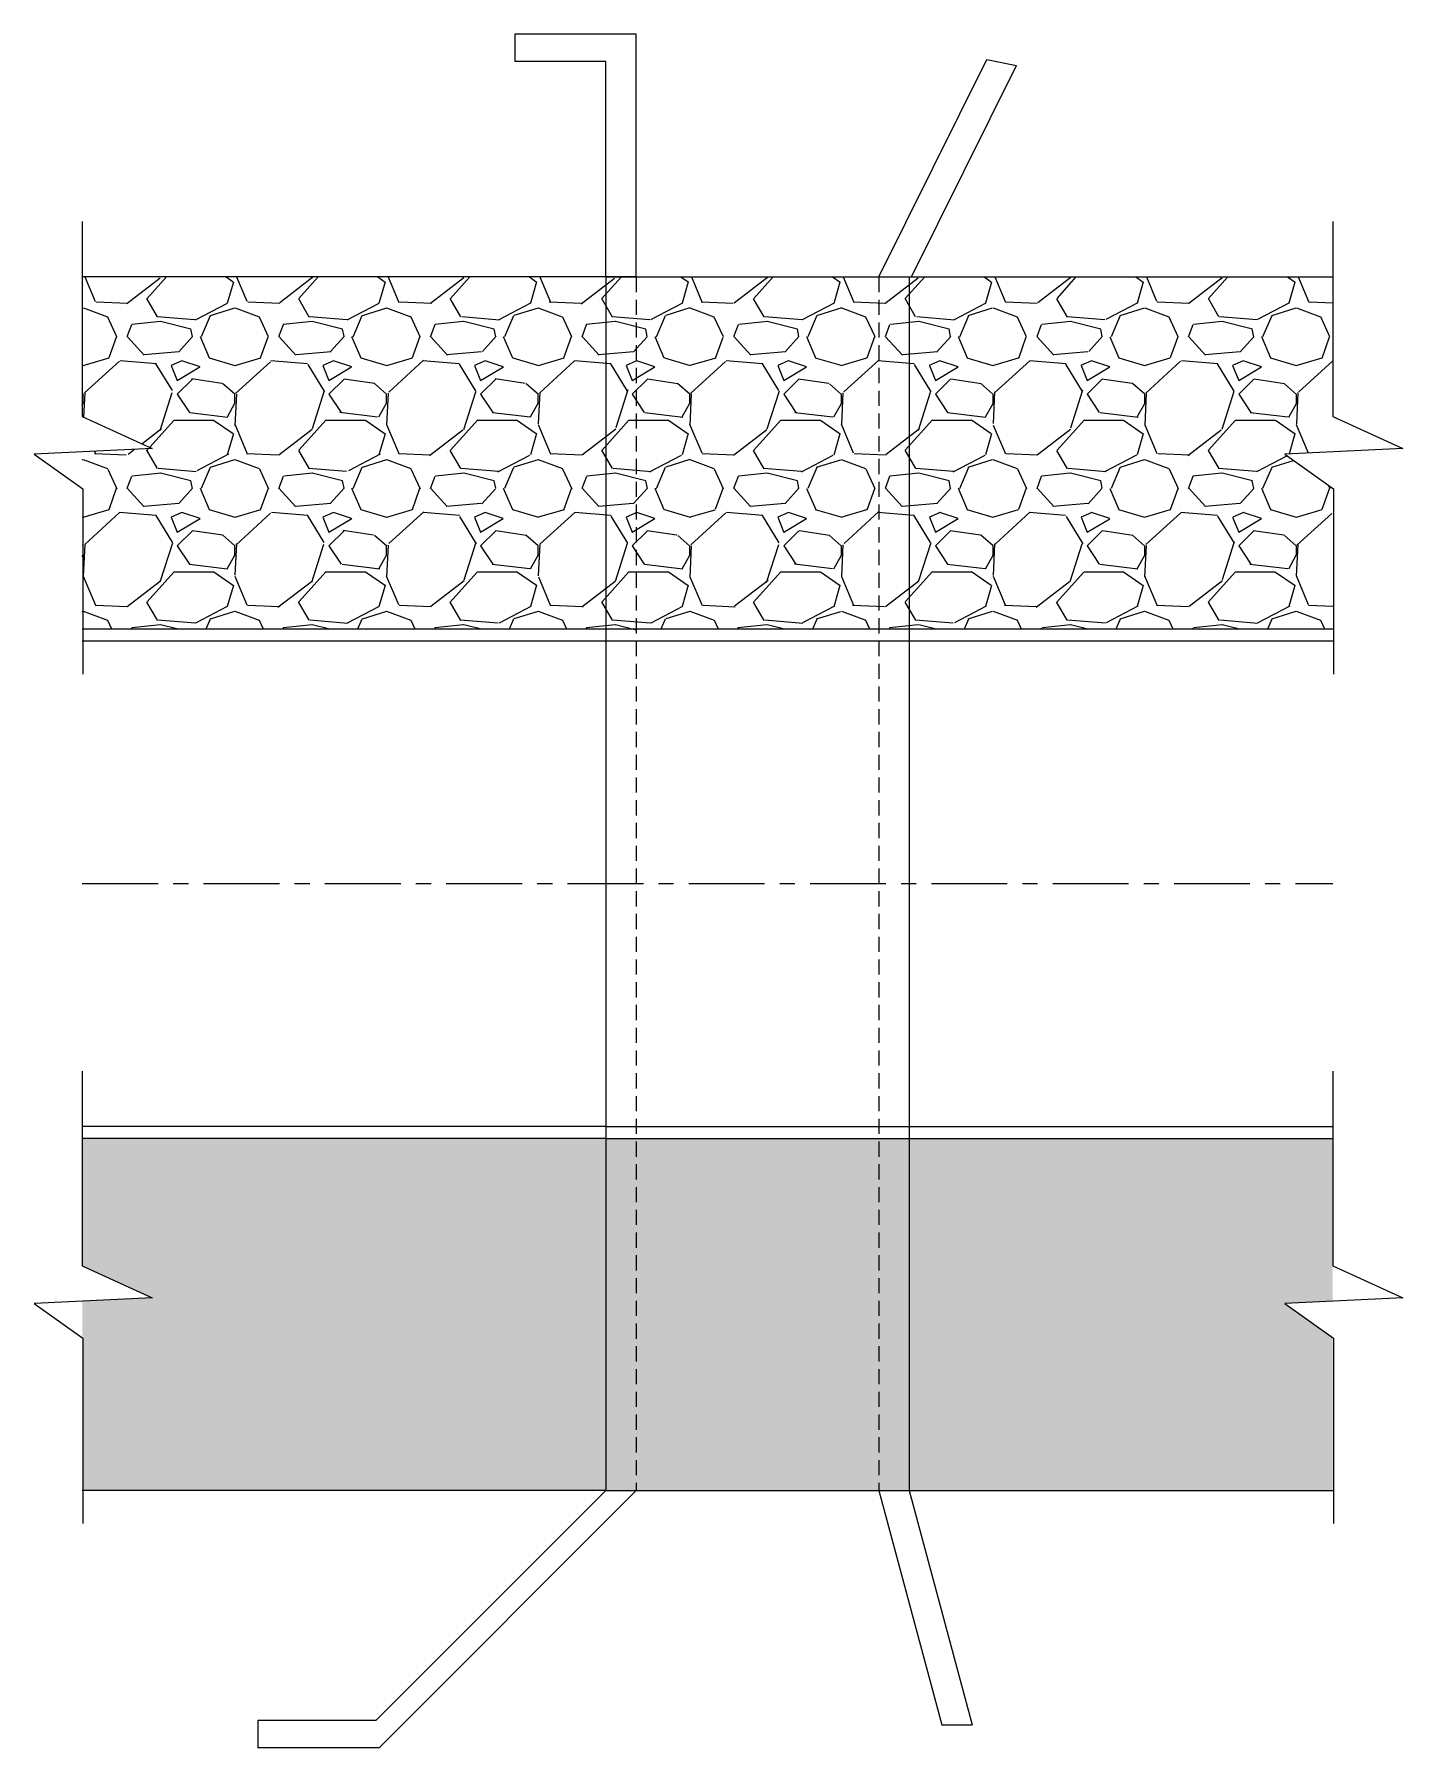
# Model space of a CAD drawing. Header units: inches. Extents: x 56 to 253, y -21 to 141.
# Drawn here: x 230.07 to 252.63, y 112.97 to 141.22 of the extents above; entities that cross this region are included whole.
import ezdxf

# ---------------------------------------------------------------- set-up
doc = ezdxf.new("R2010")
doc.units = ezdxf.units.IN
doc.header["$MEASUREMENT"] = 0
doc.linetypes.add('CENTER', pattern=[2, 1.25, -0.25, 0.25, -0.25])
doc.linetypes.add('HIDDEN', pattern=[0.375, 0.25, -0.125])

msp = doc.modelspace()

# ---------------------------------------------------------------- hatches: boundary and pattern name
h = msp.add_hatch()
h.set_pattern_fill('GRAVEL', color=256, scale=2.5, style=0)
h.set_pattern_definition([(228.0128, (232.6628, 133.71631), (-19.9999956, -22.5000034), [0.33634, -33.29772]), (184.9697, (232.4378, 133.46631), (30.0000026, 2.49997827), [0.57717, -57.13981]), (132.5104, (231.8628, 133.41631), (24.9999768, -27.5000217), [0.40697, -40.29008]), (267.2737, (230.8878, 132.79131), (2.49999004, 50.00000074), [0.525595, -52.033895]), (292.8337, (230.8628, 132.26631), (-12.50002476, 29.999991), [0.51539, -51.02343]), (357.2737, (231.0628, 131.79131), (-50.00000074, 2.49999004), [0.525595, -52.033895]), (37.6942, (231.5878, 131.76631), (-32.50001836, -24.999976), [0.69507, -68.81212]), (72.2553, (232.1378, 132.19131), (17.5000269, 54.9999906), [0.65622, -64.9658]), (121.4296, (232.3378, 132.81631), (-20.0000206, 32.4999876), [0.527375, -52.21018]), (175.2364, (232.0628, 133.26631), (27.5000024, -2.4999788), [0.60208, -29.50191]), (222.3974, (231.4628, 133.31631), (-30.00001838, -27.4999802), [0.77862, -77.08344]), (138.8141, (233.3628, 132.76631), (-17.5000074, 14.9999933), [0.26575, -26.30961]), (171.4692, (233.1628, 132.94131), (32.4999957, -5.0000198), [0.50559, -50.05378]), (225, (232.6628, 133.0163), (-2e-15, -2.5), [0.35355, -3.18198]), (203.1986, (232.4878, 133.3163), (12.4999993, 5.0000033), [0.1904, -18.84904]), (291.8014, (232.3128, 133.2413), (-2.5, 7.500001), [0.26926, -13.19365]), (30.9638, (232.4128, 132.9913), (7.499995, 5.000006), [0.43732, -14.14006]), (161.565, (232.7878, 133.2163), (5, -2.499996), [0.31623, -7.58947]), (16.3895, (230.8628, 133.24131), (25.0000055, 7.4999818), [0.443, -43.85711]), (70.3462, (231.2878, 133.36631), (-9.9999881, -27.5000053), [0.37165, -36.79352]), (293.1986, (232.7878, 133.7163), (-5.0000033, 12.4999993), [0.38079, -18.65864]), (343.6105, (232.9378, 133.36631), (-25.0000055, 7.4999818), [0.443, -43.85711]), (339.444, (230.8628, 131.6913), (-12.5000046, 4.99999), [0.4272, -20.93281]), (294.7751, (231.2628, 131.54131), (-12.4999805, 27.5000086), [0.35795, -35.43661]), (66.8014, (232.8128, 131.2163), (5.0000033, 12.4999993), [0.38079, -18.65864]), (17.354, (232.9628, 131.56631), (-32.500005, -9.9999863), [0.41908, -41.48856]), (69.444, (231.5878, 131.2163), (-4.99999, -12.5000046), [0.2136, -21.14641]), (101.31, (232.6628, 131.2163), (-2.499994, 10.000002), [0.12748, -12.62007]), (165.9638, (232.6378, 131.3413), (7.500001, -2.499995), [0.51539, -9.79237]), (186.009, (232.1378, 131.46631), (24.9999994, 2.4999983), [0.477625, -47.28481]), (303.69, (232.4128, 132.7663), (-2.500003, 5), [0.36056, -8.65332]), (353.1572, (232.6128, 132.46631), (42.4999984, -5.00002), [0.629485, -62.31891]), (60.9454, (233.2378, 132.39131), (-10, -17.500001), [0.25739, -25.48168]), (90, (233.3628, 132.6163), (-2.5, 2.5), [0.15, -2.35]), (120.2564, (232.0878, 131.54131), (9.9999872, -17.5000061), [0.34731, -34.3838]), (48.0128, (231.9128, 131.84131), (19.9999956, 22.5000034), [0.67268, -32.96138]), (360, (232.3628, 132.3413), (2.5, 2.5), [0.65, -1.85]), (325.3048, (233.0128, 132.34131), (-24.9999856, 17.5000215), [0.39528, -39.13318]), (254.0546, (233.3378, 132.1163), (-2.5, -10.0000003), [0.364, -17.83627]), (207.646, (233.2378, 131.76631), (-47.4999895, -25.0000193), [0.59266, -58.673685]), (175.4261, (232.7128, 131.49131), (-32.5000014, 2.499987), [0.627, -62.072685])])
h.paths.add_polyline_path([(239.997, 137.216), (239.497, 137.216), (239.497, 131.216), (239.997, 131.216)])
h.paths.add_polyline_path([(244.497, 131.416), (251.48, 131.416), (251.48, 133.734), (250.688, 134.297), (251.48, 134.335), (251.48, 137.216), (244.497, 137.216)])
h.paths.add_polyline_path([(243.997, 131.416), (244.497, 131.416), (244.497, 137.216), (243.997, 137.216)])
h.paths.add_polyline_path([(239.997, 131.416), (243.997, 131.416), (243.997, 137.216), (239.997, 137.216)])
h.paths.add_polyline_path([(230.863, 131.416), (239.497, 131.416), (239.497, 137.216), (230.863, 137.216), (230.863, 134.914), (232.017, 134.389), (230.863, 134.335)])
h = msp.add_hatch()
h.set_pattern_fill('GRAVEL', color=256, scale=1.5, style=0)
h.set_pattern_definition([(228.0128, (231.9428, 118.71631), (-11.99999735, -13.500002), [0.201804, -19.97863]), (184.9697, (231.807804, 118.56631), (18.00000158, 1.49998696), [0.3463, -34.283887]), (132.5104, (231.4628, 118.53631), (14.99998608, -16.500013), [0.24418, -24.17405]), (267.2737, (230.877804, 118.16131), (1.49999403, 30.00000044), [0.315357, -31.220337]), (292.8337, (230.862804, 117.84631), (-7.50001486, 17.99999462), [0.309233, -30.61406]), (357.2737, (230.982804, 117.56131), (-30.00000044, 1.49999403), [0.315357, -31.220337]), (37.6942, (231.297804, 117.54631), (-19.50001102, -14.99998561), [0.417044, -41.287273]), (72.2553, (231.627804, 117.80131), (10.50001614, 32.99999435), [0.393732, -38.97948]), (121.4296, (231.747804, 118.17631), (-12.00001235, 19.49999255), [0.316425, -31.32611]), (175.2364, (231.5828, 118.44631), (16.5000014, -1.4999873), [0.36125, -17.701144]), (222.3974, (231.222804, 118.47631), (-18.00001103, -16.49998812), [0.467172, -46.250062]), (138.8141, (232.3628, 118.14631), (-10.5000044, 8.999996), [0.15945, -15.785766]), (171.4692, (232.242804, 118.25131), (19.49999743, -3.00001187), [0.303356, -30.032266]), (225, (231.9428, 118.2963), (-9e-16, -1.5), [0.21213, -1.90919]), (203.1986, (231.8378, 118.47631), (7.4999996, 3.000002), [0.11424, -11.30942]), (291.8014, (231.7328, 118.4313), (-1.5, 4.5000004), [0.161554, -7.91619]), (30.9638, (231.7928, 118.2813), (4.499997, 3.0000037), [0.26239, -8.484034]), (161.565, (232.0178, 118.4163), (3.000001, -1.499998), [0.18974, -4.55368]), (16.3895, (230.8628, 118.43131), (15.0000033, 4.49998906), [0.2658, -26.314267]), (70.3462, (231.1178, 118.50631), (-5.99999287, -16.5000032), [0.22299, -22.07611]), (293.1986, (232.0178, 118.71631), (-3.000002, 7.4999996), [0.22847, -11.19519]), (343.6105, (232.1078, 118.50631), (-15.0000033, 4.49998906), [0.2658, -26.314267]), (339.444, (230.8628, 117.50131), (-7.5000028, 2.999994), [0.25632, -12.559686]), (294.7751, (231.1028, 117.41131), (-7.4999883, 16.50000513), [0.214767, -21.261964]), (66.8014, (232.0328, 117.21631), (3.000002, 7.4999996), [0.22847, -11.19519]), (17.354, (232.1228, 117.42631), (-19.50000303, -5.99999175), [0.251447, -24.893136]), (69.444, (231.2978, 117.21631), (-2.999994, -7.5000028), [0.12816, -12.687846]), (101.3099, (231.9428, 117.2163), (-1.4999964, 6.000001), [0.076485, -7.57204]), (165.9638, (231.9278, 117.2913), (4.500001, -1.499997), [0.30923, -5.875425]), (186.009, (231.6278, 117.36631), (14.99999963, 1.49999898), [0.286575, -28.370884]), (303.69, (231.7928, 118.1463), (-1.500002, 2.999999), [0.21633, -5.19199]), (353.1572, (231.912804, 117.96631), (25.49999905, -3.000012), [0.37769, -37.391344]), (60.9454, (232.2878, 117.92131), (-6, -10.5000006), [0.154434, -15.28901]), (90, (232.3628, 118.0563), (-1.5, 1.5), [0.09, -1.41]), (120.2564, (231.5978, 117.41131), (5.99999233, -10.5000037), [0.208386, -20.63028]), (48.0128, (231.4928, 117.59131), (11.99999735, 13.500002), [0.40361, -19.77683]), (360, (231.7628, 117.8913), (1.5, 1.5), [0.39, -1.11]), (325.3048, (232.1528, 117.89131), (-14.9999914, 10.5000129), [0.23717, -23.47991]), (254.0546, (232.3478, 117.75631), (-1.4999998, -6.0000002), [0.2184, -10.70176]), (207.646, (232.287804, 117.54631), (-28.49999371, -15.00001157), [0.355598, -35.20421]), (175.4261, (231.972804, 117.38131), (-19.50000084, 1.4999922), [0.3762, -37.24361])])
h.paths.add_polyline_path([(239.497, 123.016), (230.863, 123.016), (230.863, 120.914), (232.017, 120.389), (230.863, 120.335), (230.863, 117.216), (239.497, 117.216)])
h.paths.add_polyline_path([(239.997, 123.016), (239.497, 123.016), (239.497, 117.216), (239.997, 117.216)])
h.paths.add_polyline_path([(243.997, 123.016), (239.997, 123.016), (239.997, 117.216), (243.997, 117.216)])
h.paths.add_polyline_path([(244.497, 123.016), (243.997, 123.016), (243.997, 117.216), (244.497, 117.216)])
h.paths.add_polyline_path([(251.48, 123.016), (244.497, 123.016), (244.497, 117.216), (251.48, 117.216), (251.48, 119.734), (250.688, 120.297), (251.48, 120.335)])

# ---------------------------------------------------------------- linework, layer by layer
for p, q in [((239.997, 141.216), (237.997, 141.216)), ((237.997, 141.216), (237.997, 140.766)), ((239.997, 137.216), (239.997, 141.216)), ((239.497, 140.766), (237.997, 140.766)), ((239.497, 137.216), (239.497, 140.766)), ((243.997, 137.216), (245.776, 140.799)), ((244.537, 137.216), (246.266, 140.7)), ((245.776, 140.799), (246.266, 140.7)), ((230.863, 138.128), (230.863, 134.914)), ((251.48, 138.128), (251.48, 134.914)), ((239.997, 137.216), (230.863, 137.216)), ((239.497, 137.216), (244.497, 137.216)), ((239.497, 137.216), (239.497, 117.216)), ((244.497, 137.216), (244.497, 117.216)), ((244.497, 137.216), (251.48, 137.216)), ((230.863, 134.914), (232.017, 134.389)), ((251.48, 134.914), (252.633, 134.389)), ((232.017, 134.389), (230.071, 134.297)), ((230.071, 134.297), (230.874, 133.726)), ((252.633, 134.389), (250.688, 134.297)), ((250.688, 134.297), (251.491, 133.726)), ((230.874, 133.726), (230.874, 130.667)), ((251.491, 133.726), (251.491, 130.667)), ((230.863, 131.416), (251.48, 131.416)), ((230.863, 131.216), (251.48, 131.216)), ((230.863, 124.128), (230.863, 120.914)), ((251.48, 124.128), (251.48, 120.914)), ((239.497, 123.216), (230.863, 123.216)), ((239.497, 123.216), (244.497, 123.216)), ((244.497, 123.216), (251.48, 123.216)), ((239.497, 123.016), (230.863, 123.016)), ((239.497, 123.016), (244.497, 123.016)), ((244.497, 123.016), (251.48, 123.016)), ((230.863, 120.914), (232.017, 120.389)), ((251.48, 120.914), (252.633, 120.389)), ((232.017, 120.389), (230.071, 120.297)), ((252.633, 120.389), (250.688, 120.297)), ((230.071, 120.297), (230.874, 119.726)), ((250.688, 120.297), (251.491, 119.726)), ((230.874, 119.726), (230.874, 116.667)), ((251.491, 119.726), (251.491, 116.667)), ((239.497, 117.216), (230.863, 117.216)), ((239.497, 117.216), (235.705, 113.424)), ((239.997, 117.216), (235.755, 112.974)), ((239.497, 117.216), (244.497, 117.216)), ((243.997, 117.216), (245.033, 113.353)), ((244.497, 117.216), (245.533, 113.353)), ((244.497, 117.216), (251.48, 117.216)), ((235.705, 113.424), (233.755, 113.424)), ((233.755, 113.424), (233.755, 112.974)), ((245.033, 113.353), (245.533, 113.353)), ((235.755, 112.974), (233.755, 112.974))]:
    msp.add_line(p, q)
at = {"linetype": 'HIDDEN'}
for p, q in [((239.997, 137.216), (239.997, 117.216)), ((243.997, 137.216), (243.997, 117.216))]:
    msp.add_line(p, q, dxfattribs=at)
at = {"linetype": 'CENTER'}
msp.add_line((230.863, 127.216), (251.48, 127.216), dxfattribs=at)

doc.saveas('drawing.dxf')
